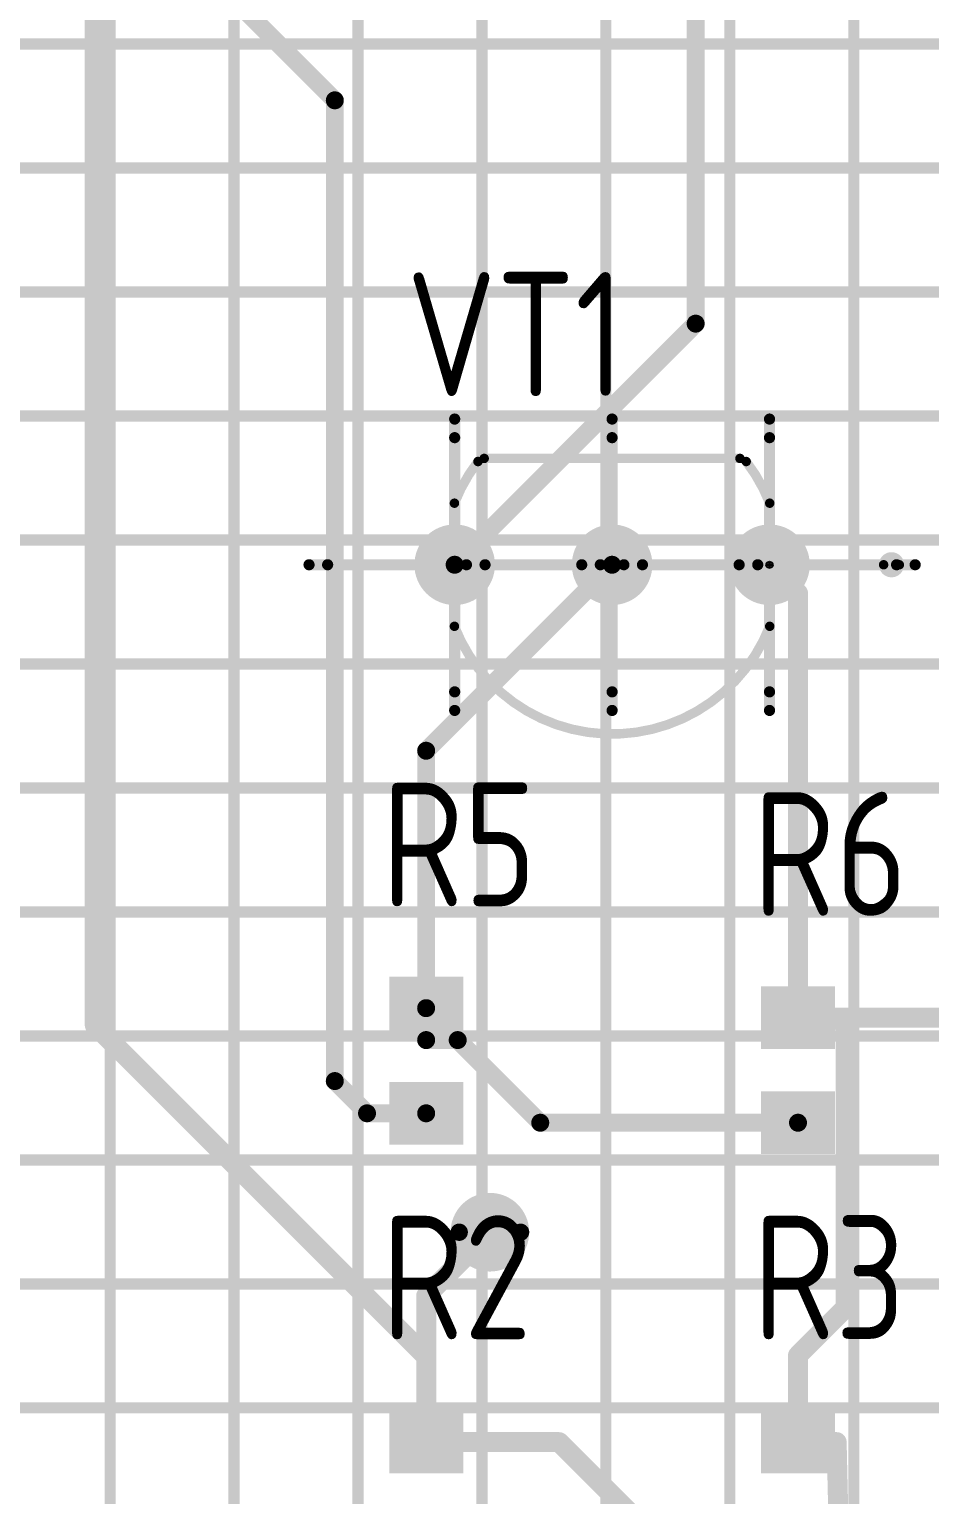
# Model space of a CAD drawing. Header units: millimetres. Extents: x 57 to 898, y 51 to 645.
# Drawn here: x 307.26 to 321.79, y 348.02 to 371.66 of the extents above; entities that cross this region are included whole.
import ezdxf

# ---------------------------------------------------------------- set-up
doc = ezdxf.new("R2010")
doc.units = ezdxf.units.MM
for name, color, linetype in [('Mechanical11', 56, 'Continuous'), ('Mechanical12', 56, 'Continuous'), ('Mechanical7', 56, 'Continuous'), ('Mechanical9', 56, 'Continuous')]:
    doc.layers.add(name, color=color, linetype=linetype)
doc.styles.add('GOST type A', font='gost.TTF', dxfattribs={"oblique": 15, "height": 0.2})

msp = doc.modelspace()

# ---------------------------------------------------------------- hatches: boundary and pattern name
at = {"layer": 'Mechanical12'}
for points in [[(314.262, 355.366), (314.262, 356.377), (313.068, 356.377), (313.068, 355.366)], [(314.262, 355.366), (314.262, 356.377), (313.068, 356.377), (313.068, 355.366)], [(320.262, 355.214), (320.262, 356.225), (319.068, 356.225), (319.068, 355.214)], [(320.262, 355.214), (320.262, 356.225), (319.068, 356.225), (319.068, 355.214)], [(314.262, 353.67), (314.262, 354.68), (313.068, 354.68), (313.068, 353.67)], [(314.262, 353.67), (314.262, 354.68), (313.068, 354.68), (313.068, 353.67)], [(320.262, 353.518), (320.262, 354.529), (319.068, 354.529), (319.068, 353.518)], [(320.262, 353.518), (320.262, 354.529), (319.068, 354.529), (319.068, 353.518)], [(314.262, 348.366), (314.262, 349.377), (313.068, 349.377), (313.068, 348.366)], [(314.262, 348.366), (314.262, 349.377), (313.068, 349.377), (313.068, 348.366)], [(319.068, 349.377), (319.068, 348.366), (320.262, 348.366), (320.262, 349.377)], [(319.068, 349.377), (319.068, 348.366), (320.262, 348.366), (320.262, 349.377)]]:
    msp.add_hatch(color=7, dxfattribs=at).paths.add_polyline_path(points)

# ---------------------------------------------------------------- linework, layer by layer
at = {"layer": 'Mechanical11', "color": 7}
for p, q in [((314.125, 363.023), (314.125, 363.077)), ((314.125, 363.077), (314.163, 363.062)), ((314.163, 363.062), (314.179, 363.023)), ((316.665, 363.023), (316.665, 363.077)), ((316.665, 363.077), (316.703, 363.062)), ((316.703, 363.062), (316.719, 363.023)), ((319.205, 363.023), (319.205, 363.077)), ((319.205, 363.077), (319.243, 363.062)), ((319.243, 363.062), (319.259, 363.023)), ((314.087, 362.985), (314.071, 363.023)), ((314.071, 363.023), (314.125, 363.023)), ((314.125, 362.969), (314.087, 362.985)), ((314.125, 363.023), (314.179, 363.023)), ((314.125, 362.969), (314.125, 363.023)), ((314.125, 363.023), (314.125, 362.969)), ((314.179, 363.023), (314.125, 363.023)), ((314.163, 362.985), (314.125, 362.969)), ((314.179, 363.023), (314.163, 362.985)), ((316.627, 362.985), (316.611, 363.023)), ((316.611, 363.023), (316.665, 363.023)), ((316.665, 362.969), (316.627, 362.985)), ((316.665, 363.023), (316.719, 363.023)), ((316.665, 362.969), (316.665, 363.023)), ((316.665, 363.023), (316.665, 362.969)), ((316.719, 363.023), (316.665, 363.023)), ((316.703, 362.985), (316.665, 362.969)), ((316.719, 363.023), (316.703, 362.985)), ((319.167, 362.985), (319.151, 363.023)), ((319.151, 363.023), (319.205, 363.023)), ((319.205, 362.969), (319.167, 362.985)), ((319.205, 363.023), (319.259, 363.023)), ((319.205, 362.969), (319.205, 363.023)), ((319.205, 363.023), (319.205, 362.969)), ((319.259, 363.023), (319.205, 363.023)), ((319.243, 362.985), (319.205, 362.969)), ((319.259, 363.023), (319.243, 362.985))]:
    msp.add_line(p, q, dxfattribs=at)
for points, const_width in [([(314.871, 352.257, 1), (314.515, 352.257, 1)], 0.356), ([(314.426, 352.257, 1), (314.604, 352.257, 1)], 0.178), ([(314.782, 352.257, 1), (314.96, 352.257, 1)], 0.178)]:
    msp.add_lwpolyline(points, format="xyb", close=True, dxfattribs=dict(at, const_width=const_width))
at = {"layer": 'Mechanical12', "color": 7}
for p, q in [((314.071, 363.023), (314.087, 363.062)), ((314.087, 363.062), (314.125, 363.077)), ((314.125, 363.077), (314.125, 363.023)), ((316.611, 363.023), (316.627, 363.062)), ((316.627, 363.062), (316.665, 363.077)), ((316.665, 363.077), (316.665, 363.023)), ((319.151, 363.023), (319.167, 363.062)), ((319.167, 363.062), (319.205, 363.077)), ((319.205, 363.077), (319.205, 363.023)), ((314.125, 363.023), (314.071, 363.023)), ((316.665, 363.023), (316.611, 363.023)), ((319.205, 363.023), (319.151, 363.023))]:
    msp.add_line(p, q, dxfattribs=at)
for points, const_width in [([(318.013, 366.912), (318.013, 393.361)], 0.29), ([(303.41, 379.295), (312.191, 370.514)], 0.29), ([(308.318, 355.597), (308.318, 371.967)], 0.323), ([(312.191, 354.695), (312.191, 370.514)], 0.29), ([(314.125, 363.023), (318.013, 366.912)], 0.29), ([(314.601, 364.738), (318.728, 364.738)], 0.152), ([(313.665, 360.023), (316.665, 363.023)], 0.29), ([(319.205, 363.023), (319.665, 362.563)], 0.323), ([(319.665, 355.719), (319.665, 362.563)], 0.323), ([(313.665, 355.871), (313.665, 360.023)], 0.29), ([(313.665, 355.356), (313.665, 355.871)], 0.29), ([(308.318, 355.597), (313.665, 350.25)], 0.323), ([(319.665, 355.719), (320.298, 355.719)], 0.323), ([(320.298, 355.719), (329.361, 355.719)], 0.323), ([(320.298, 355.719), (320.434, 355.584)], 0.323), ([(320.434, 351.038), (320.434, 355.584)], 0.323), ([(313.665, 355.356), (314.174, 355.356)], 0.29), ([(314.174, 355.356), (315.506, 354.023)], 0.29), ([(312.191, 354.695), (312.711, 354.175)], 0.29), ([(312.711, 354.175), (313.665, 354.175)], 0.29), ([(315.506, 354.023), (319.665, 354.023)], 0.29), ([(313.665, 351.229), (314.693, 352.257)], 0.323), ([(313.665, 350.25), (313.665, 351.229)], 0.323), ([(319.665, 350.269), (320.434, 351.038)], 0.323), ([(313.665, 348.871), (313.665, 350.25)], 0.323), ([(319.665, 348.871), (319.665, 350.269)], 0.323), ([(313.665, 348.871), (315.811, 348.871)], 0.323), ([(315.811, 348.871), (317.507, 347.175)], 0.323), ([(319.665, 348.871), (320.288, 348.871)], 0.323), ([(320.288, 348.871), (320.434, 342.503)], 0.323)]:
    msp.add_lwpolyline(points, dxfattribs=dict(at, const_width=const_width))
for points, const_width in [([(312.118, 370.514, 1), (312.263, 370.514, 1)], 0.145), ([(312.118, 370.514, 1), (312.263, 370.514, 1)], 0.145), ([(317.941, 366.912, 1), (318.086, 366.912, 1)], 0.145), ([(317.941, 366.912, 1), (318.086, 366.912, 1)], 0.145), ([(314.462, 364.688, 1), (314.539, 364.688, 1)], 0.0762), ([(314.563, 364.738, 1), (314.639, 364.738, 1)], 0.0762), ([(318.69, 364.738, 1), (318.766, 364.738, 1)], 0.0762), ([(318.791, 364.688, 1), (318.867, 364.688, 1)], 0.0762), ([(314.083, 364.016, 1), (314.159, 364.016, 1)], 0.0762), ([(319.17, 364.016, 1), (319.246, 364.016, 1)], 0.0762), ([(314.475, 363.023, 1), (313.775, 363.023, 1)], 0.6), ([(314.475, 363.023, 1), (313.775, 363.023, 1)], 0.6), ([(317.015, 363.023, 1), (316.315, 363.023, 1)], 0.6), ([(317.015, 363.023, 1), (316.315, 363.023, 1)], 0.6), ([(319.555, 363.023, 1), (318.855, 363.023, 1)], 0.6), ([(319.555, 363.023, 1), (318.855, 363.023, 1)], 0.6), ([(313.625, 363.023, 1), (313.925, 363.023, 1)], 0.3), ([(313.625, 363.023, 1), (313.925, 363.023, 1)], 0.3), ([(314.325, 363.023, 1), (314.625, 363.023, 1)], 0.3), ([(314.325, 363.023, 1), (314.625, 363.023, 1)], 0.3), ([(316.165, 363.023, 1), (316.465, 363.023, 1)], 0.3), ([(316.165, 363.023, 1), (316.465, 363.023, 1)], 0.3), ([(316.865, 363.023, 1), (317.165, 363.023, 1)], 0.3), ([(316.865, 363.023, 1), (317.165, 363.023, 1)], 0.3), ([(318.705, 363.023, 1), (319.005, 363.023, 1)], 0.3), ([(318.705, 363.023, 1), (319.005, 363.023, 1)], 0.3), ([(319.405, 363.023, 1), (319.705, 363.023, 1)], 0.3), ([(319.405, 363.023, 1), (319.705, 363.023, 1)], 0.3), ([(314.052, 363.023, 1), (314.197, 363.023, 1)], 0.145), ([(316.592, 363.023, 1), (316.737, 363.023, 1)], 0.145), ([(319.124, 363.023, 1), (319.286, 363.023, 1)], 0.161), ([(321.3, 363.023, 1), (321.046, 363.023, 1)], 0.152), ([(321.008, 363.023, 1), (321.084, 363.023, 1)], 0.0762), ([(321.262, 363.023, 1), (321.338, 363.023, 1)], 0.0762), ([(319.584, 362.563, 1), (319.746, 362.563, 1)], 0.161), ([(319.584, 362.563, 1), (319.746, 362.563, 1)], 0.161), ([(314.083, 362.03, 1), (314.159, 362.03, 1)], 0.0762), ([(319.17, 362.03, 1), (319.246, 362.03, 1)], 0.0762), ([(313.592, 360.023, 1), (313.737, 360.023, 1)], 0.145), ([(313.592, 360.023, 1), (313.737, 360.023, 1)], 0.145), ([(313.592, 355.871, 1), (313.737, 355.871, 1)], 0.145), ([(313.592, 355.871, 1), (313.737, 355.871, 1)], 0.145), ([(308.237, 355.597, 1), (308.398, 355.597, 1)], 0.161), ([(308.237, 355.597, 1), (308.398, 355.597, 1)], 0.161), ([(319.584, 355.719, 1), (319.746, 355.719, 1)], 0.161), ([(319.584, 355.719, 1), (319.746, 355.719, 1)], 0.161), ([(320.218, 355.719, 1), (320.379, 355.719, 1)], 0.161), ([(320.218, 355.719, 1), (320.379, 355.719, 1)], 0.161), ([(320.218, 355.719, 1), (320.379, 355.719, 1)], 0.161), ([(320.353, 355.584, 1), (320.514, 355.584, 1)], 0.161), ([(320.353, 355.584, 1), (320.514, 355.584, 1)], 0.161), ([(313.592, 355.356, 1), (313.737, 355.356, 1)], 0.145), ([(313.592, 355.356, 1), (313.737, 355.356, 1)], 0.145), ([(314.101, 355.356, 1), (314.246, 355.356, 1)], 0.145), ([(314.101, 355.356, 1), (314.246, 355.356, 1)], 0.145), ([(312.118, 354.695, 1), (312.263, 354.695, 1)], 0.145), ([(312.118, 354.695, 1), (312.263, 354.695, 1)], 0.145), ([(312.638, 354.175, 1), (312.783, 354.175, 1)], 0.145), ([(312.638, 354.175, 1), (312.783, 354.175, 1)], 0.145), ([(313.592, 354.175, 1), (313.737, 354.175, 1)], 0.145), ([(315.433, 354.023, 1), (315.578, 354.023, 1)], 0.145), ([(315.433, 354.023, 1), (315.578, 354.023, 1)], 0.145), ([(319.592, 354.023, 1), (319.737, 354.023, 1)], 0.145), ([(315.188, 352.257, 1), (314.198, 352.257, 1)], 0.279), ([(314.612, 352.257, 1), (314.774, 352.257, 1)], 0.161), ([(314.128, 352.257, 1), (314.268, 352.257, 1)], 0.14), ([(315.119, 352.257, 1), (315.258, 352.257, 1)], 0.14), ([(313.584, 351.229, 1), (313.745, 351.229, 1)], 0.161), ([(313.584, 351.229, 1), (313.745, 351.229, 1)], 0.161), ([(320.353, 351.038, 1), (320.514, 351.038, 1)], 0.161), ([(320.353, 351.038, 1), (320.514, 351.038, 1)], 0.161), ([(313.584, 350.25, 1), (313.745, 350.25, 1)], 0.161), ([(313.584, 350.25, 1), (313.745, 350.25, 1)], 0.161), ([(313.584, 350.25, 1), (313.745, 350.25, 1)], 0.161), ([(319.584, 350.269, 1), (319.745, 350.269, 1)], 0.161), ([(319.584, 350.269, 1), (319.745, 350.269, 1)], 0.161), ([(313.584, 348.871, 1), (313.745, 348.871, 1)], 0.161), ([(313.584, 348.871, 1), (313.745, 348.871, 1)], 0.161), ([(315.73, 348.871, 1), (315.891, 348.871, 1)], 0.161), ([(315.73, 348.871, 1), (315.891, 348.871, 1)], 0.161), ([(319.584, 348.871, 1), (319.745, 348.871, 1)], 0.161), ([(319.584, 348.871, 1), (319.745, 348.871, 1)], 0.161), ([(320.208, 348.871, 1), (320.369, 348.871, 1)], 0.161), ([(320.208, 348.871, 1), (320.369, 348.871, 1)], 0.161)]:
    msp.add_lwpolyline(points, format="xyb", close=True, dxfattribs=dict(at, const_width=const_width))
at = {"layer": 'Mechanical12', "color": 7, "const_width": 0.152}
for points in [[(314.121, 364.016, -0.070993), (314.501, 364.688)], [(318.829, 364.688, -0.070993), (319.208, 364.016)], [(319.208, 362.03, -0.683065), (314.121, 362.03)]]:
    msp.add_lwpolyline(points, format="xyb", dxfattribs=at)
at = {"layer": 'Mechanical7', "color": 7, "const_width": 0.18}
for points in [[(314.125, 360.673), (314.125, 365.373)], [(316.665, 360.673), (316.665, 365.373)], [(319.205, 360.673), (319.205, 365.373)], [(314.125, 360.973), (314.125, 365.073)], [(316.665, 360.973), (316.665, 365.073)], [(319.205, 360.973), (319.205, 365.073)], [(311.775, 363.023), (316.475, 363.023)], [(312.075, 363.023), (316.175, 363.023)], [(314.315, 363.023), (319.015, 363.023)], [(314.615, 363.023), (318.715, 363.023)], [(316.855, 363.023), (321.555, 363.023)], [(317.155, 363.023), (321.255, 363.023)]]:
    msp.add_lwpolyline(points, dxfattribs=at)
at = {"layer": 'Mechanical7', "color": 7, "const_width": 0.09}
for points in [[(314.08, 365.373, 1), (314.17, 365.373, 1)], [(316.62, 365.373, 1), (316.71, 365.373, 1)], [(319.16, 365.373, 1), (319.25, 365.373, 1)], [(314.08, 365.073, 1), (314.17, 365.073, 1)], [(316.62, 365.073, 1), (316.71, 365.073, 1)], [(319.16, 365.073, 1), (319.25, 365.073, 1)], [(311.73, 363.023, 1), (311.82, 363.023, 1)], [(312.03, 363.023, 1), (312.12, 363.023, 1)], [(314.27, 363.023, 1), (314.36, 363.023, 1)], [(314.57, 363.023, 1), (314.66, 363.023, 1)], [(316.13, 363.023, 1), (316.22, 363.023, 1)], [(316.43, 363.023, 1), (316.52, 363.023, 1)], [(316.81, 363.023, 1), (316.9, 363.023, 1)], [(317.11, 363.023, 1), (317.2, 363.023, 1)], [(318.67, 363.023, 1), (318.76, 363.023, 1)], [(318.97, 363.023, 1), (319.06, 363.023, 1)], [(321.21, 363.023, 1), (321.3, 363.023, 1)], [(321.51, 363.023, 1), (321.6, 363.023, 1)], [(314.08, 360.973, 1), (314.17, 360.973, 1)], [(316.62, 360.973, 1), (316.71, 360.973, 1)], [(319.16, 360.973, 1), (319.25, 360.973, 1)], [(314.08, 360.673, 1), (314.17, 360.673, 1)], [(316.62, 360.673, 1), (316.71, 360.673, 1)], [(319.16, 360.673, 1), (319.25, 360.673, 1)]]:
    msp.add_lwpolyline(points, format="xyb", close=True, dxfattribs=at)
at = {"layer": 'Mechanical9', "color": 7, "const_width": 0.18}
for points in [[(308.565, 337.423), (308.565, 518.023)], [(310.565, 337.423), (310.565, 518.023)], [(312.565, 337.423), (312.565, 518.023)], [(314.565, 337.423), (314.565, 518.023)], [(316.565, 337.423), (316.565, 518.023)], [(318.565, 337.423), (318.565, 518.023)], [(320.565, 337.423), (320.565, 518.023)], [(252.565, 371.423), (373.665, 371.423)], [(252.565, 369.423), (373.665, 369.423)], [(252.565, 367.423), (373.665, 367.423)], [(252.565, 365.423), (373.665, 365.423)], [(252.565, 363.423), (373.665, 363.423)], [(252.565, 361.423), (373.665, 361.423)], [(252.565, 359.423), (373.665, 359.423)], [(252.565, 357.423), (373.665, 357.423)], [(252.565, 355.423), (373.665, 355.423)], [(252.565, 353.423), (373.665, 353.423)], [(252.565, 351.423), (373.665, 351.423)], [(252.565, 349.423), (373.665, 349.423)]]:
    msp.add_lwpolyline(points, dxfattribs=at)

# ---------------------------------------------------------------- texts
at = {"layer": 'Mechanical7', "color": 7, "style": 'GOST type A'}
for s, p in [('VT1', (313.347, 365.744)), ('R5', (312.941, 357.515)), ('R6', (318.935, 357.362)), ('R2', (312.941, 350.53)), ('R3', (318.935, 350.53))]:
    msp.add_text(s, height=2, dxfattribs=at).set_placement(p)

doc.saveas('drawing.dxf')
